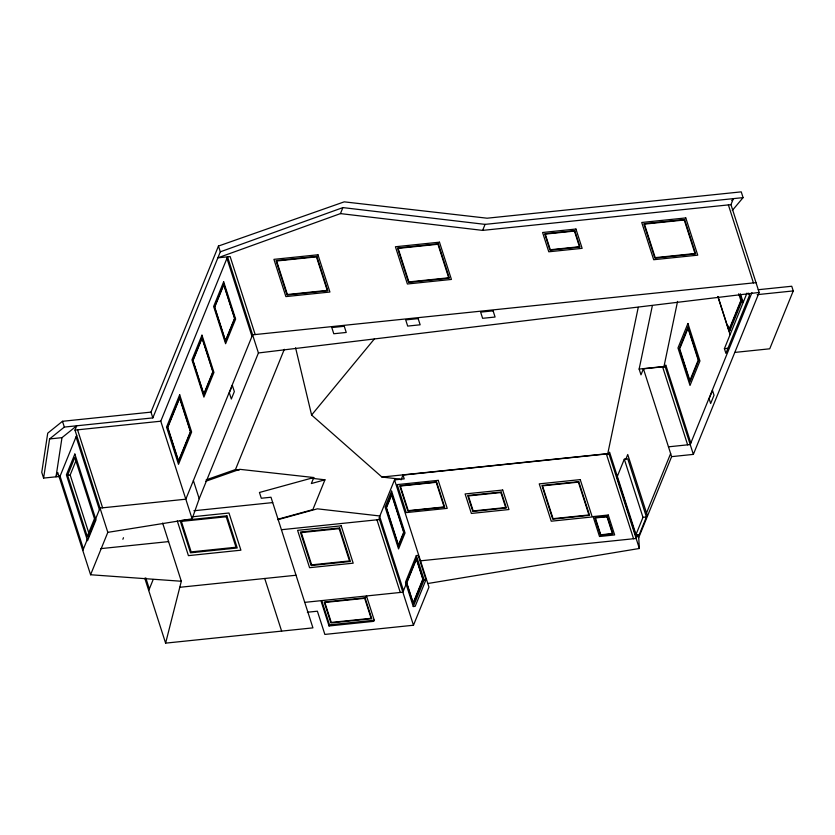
<?xml version="1.0" encoding="UTF-8"?>
<svg xmlns="http://www.w3.org/2000/svg" width="835" height="835" viewBox="0 0 835 835"><rect width="100%" height="100%" fill="white"/><g stroke="black" fill="none" stroke-linecap="round" stroke-linejoin="round"><path stroke-width="1.25" d="M59.88 476.409L43.597 478.09L49.589 438.939L64.337 427.071L152.836 417.897L220.315 251.826L218.457 246.054L344.229 201.851L487.097 218.206L741.24 191.862L743.087 197.624L732.274 210.504M90.587 574.751L107.819 532.354L74.983 430.098L76.736 425.787L61.988 437.655L56.008 476.806L57.761 472.495L90.587 574.751L181.32 581.254L165.612 643.138L312.927 627.868L270.989 497.242L261.303 498.245L259.445 492.483L313.783 477.536L311.34 483.548L324.961 479.801L312.843 509.621L278.243 519.14M607.556 454.647L638.253 307.343M690.837 443.03L665.787 365.041L665.171 366.575L643.43 368.83L640.988 374.832L639.14 369.07L652.333 305.767M663.783 367.494L677.561 301.404M192.123 518.838L199.21 498.714L258.422 352.965L227.558 256.825L160.779 421.205L192.123 518.838L107.819 532.354M59.442 477.735L76.663 435.338M67.604 475.24L74.816 457.486L94.459 518.66L87.247 536.425L67.604 475.24L70.182 474.979L76.434 459.584M82.801 550.495L100.023 508.087L185.819 499.194L252.598 334.825L756.009 282.637M152.836 417.897L150.989 412.125L218.457 246.054M122.87 539.264L123.486 537.73M148.713 590.512L153.191 579.5M206.161 479.854L235.47 469.552L284.317 349.312M255.176 334.553L230.136 256.564L217.872 257.827L340.461 213.603L342.893 207.602L485.072 224.375L743.087 197.624M340.461 213.603L482.63 230.387L485.072 224.375M329.053 625.968L329.501 624.851L321.694 600.542L321.245 601.659L329.053 625.968L373.809 621.334L374.257 620.217L366.461 595.898L366.001 597.025M636.771 536.936L609.56 452.184L608.934 453.718L403.002 475.073L404.223 478.873L394.527 479.874L379.038 518.003L413.471 625.238L324.857 634.423L317.394 611.199L307.363 612.243M401.05 479.874L403.002 475.073M416.321 555.557L405.486 582.235L413.283 606.544L415.172 606.346L426.007 579.678L418.199 555.359L416.321 555.557L424.128 579.866L413.283 606.544M406.363 583.582L402.867 592.192L304.785 602.359M413.471 625.238L428.96 587.12L394.527 479.874M624.309 459.198L617.023 477.119L635.696 535.277L639.14 534.922L646.415 516.99L627.743 458.832L624.309 459.198L642.981 517.345L635.696 535.277M625.791 459.313L627.732 454.522L647.49 516.04M427.802 583.519L639.359 548.48L638.723 537.625L671.622 456.641L693.363 454.386L759.161 292.448L730.959 204.638L733.401 198.636L731.742 200.609M646.509 512.972L670.641 453.582M728.809 330.201L740.875 300.496M739.967 294.901L741.918 300.997L729.853 330.702L728.997 330.796L741.062 301.091L738.714 293.774M748.671 293.127L749.423 295.465L725.907 353.341L724.404 348.665L746.97 293.116M751.959 292.594L690.211 444.575L668.47 446.829M758.232 289.724L791.747 286.248L793.25 290.924L769.734 348.8L734.925 352.401M399.923 479.113L381.929 477.046L311.601 415.037L374.539 338.749M150.989 412.125L62.479 421.299L47.731 433.167L41.75 472.328L43.597 478.09M220.315 251.826L342.893 207.602M205.567 481.336L239.76 469.322L313.783 477.536M277.825 519.694L317.363 508.828L379.81 515.978M258.422 352.965L759.161 292.448M482.63 230.387L730.959 204.638M757.157 294.661L793.25 290.924M741.062 301.091L741.918 300.997M724.404 348.665L728.277 348.258M639.14 369.07L664.284 366.461M74.983 430.098L160.779 421.205M49.589 438.939L61.988 437.655M381.929 477.046L608.715 453.541M193.877 510.759L272.701 502.586M191.841 516.844L228.967 513.003L240.908 550.192L188.428 555.64L177.281 520.915M281.458 529.714L379.539 519.547M100.743 548.637L168.597 541.602M642.981 517.345L646.415 516.99M420.516 560.828L636.145 538.471L637.731 534.557L638.723 537.625M179.65 587.308L296.028 575.242M424.128 579.866L426.007 579.678M329.501 624.851L374.257 620.217M235.47 469.552L239.301 469.99M312.175 478.34L324.961 479.801M728.381 204.899L753.431 282.898M740.415 293.816L743.181 302.447M728.318 325.921L729.853 330.702M718.037 296.675L728.997 330.796M717.808 296.477L730.082 334.689M665.171 366.575L693.363 454.386M662.593 366.847L687.633 444.836M643.43 368.83L671.622 456.641M608.934 453.718L639.359 548.48M606.356 453.989L633.567 538.742M379.664 516.458L403.493 590.658M376.961 519.819L400.289 592.464M226.932 258.359L251.982 336.359M264.726 578.488L281.625 631.114M193.386 480.574L199.21 498.714M162.648 523.075L181.32 581.254M145.76 577.83L149.34 588.978M144.768 578.196L165.612 643.138M77.561 429.827L102.611 507.826M76.048 436.872L99.407 509.632M62.479 421.299L64.337 427.071M70.182 474.979L89.032 533.701M60.068 476.2L83.427 548.96M295.58 347.777L311.601 415.037M74.847 454.052L66.393 474.854L87.539 540.704L95.994 519.902L74.847 454.052M201.976 335.19L191.956 359.864L203.907 397.105L213.937 372.431L201.976 335.19M223.665 281.792L213.645 306.466L225.607 343.717L235.627 319.043L223.665 281.792M202.07 337.538L192.781 360.386L203.823 394.757L213.102 371.909L202.07 337.538M223.759 284.14L214.48 306.988L225.513 341.369L234.792 318.521L223.759 284.14M202.091 338.227L193.031 360.532L203.792 394.068L212.852 371.763L202.091 338.227M223.78 284.839L214.72 307.144L225.492 340.67L234.551 318.365L223.78 284.839M179.682 394.757L166.541 427.082L178.502 464.323L191.632 432.008L179.682 394.757M179.65 397.387L167.491 427.322L178.523 461.692L190.683 431.768L179.65 397.387M179.64 398.17L167.772 427.384L178.533 460.92L190.411 431.695L179.64 398.17M232.36 385.405L229.343 392.826L231.326 399.015L234.343 391.584L232.36 385.405M391.594 491.116L385.112 507.054L398.556 548.929L405.038 532.981L391.594 491.116M391.667 493.902L386.104 507.586L398.483 546.132L404.046 532.448L391.667 493.902M391.698 494.925L386.469 507.784L398.452 545.109L403.681 532.25L391.698 494.925M416.394 558.438L406.509 582.788L413.21 603.653L423.105 579.313L416.394 558.438M416.414 559.189L406.77 582.924L413.189 602.912L422.834 579.166L416.414 559.189M687.915 323.5L677.978 347.955L690.013 385.436L699.949 360.97L687.915 323.5M688.009 327.007L679.22 348.623L689.919 381.919L698.697 360.302L688.009 327.007M688.04 328.322L679.69 348.873L689.877 380.603L698.227 360.052L688.04 328.322M712.516 390.488L709.145 398.786L710.658 403.503L714.029 395.216L712.516 390.488M317.968 254.779L273.922 259.351L285.883 296.592L329.929 292.031L317.968 254.779M439.471 242.181L395.425 246.753L407.386 283.994L451.422 279.433L439.471 242.181M575.941 229.03L542.583 232.495L548.783 251.794L582.141 248.339L575.941 229.03M685.775 217.925L641.729 222.486L653.69 259.727L697.736 255.166L685.775 217.925M316.799 256.387L276.02 260.614L287.052 294.995L327.831 290.768L316.799 256.387M438.302 243.789L397.512 248.016L408.555 282.397L449.334 278.17L438.302 243.789M316.455 256.856L276.636 260.99L287.397 294.515L327.216 290.392L316.455 256.856M437.947 244.258L398.138 248.392L408.899 281.917L448.719 277.794L437.947 244.258M574.741 230.669L544.723 233.779L549.983 250.156L580.001 247.045L574.741 230.669M684.606 219.521L643.827 223.749L654.859 258.13L695.649 253.903L684.606 219.521M574.449 231.076L545.255 234.103L550.286 249.748L579.469 246.722L574.449 231.076M684.262 220.002L644.443 224.124L655.214 257.65L695.023 253.527L684.262 220.002M344.26 326.276L331.798 327.56L333.781 333.749L346.243 332.455L344.26 326.276M418.168 318.615L405.706 319.899L407.689 326.088L420.151 324.794L418.168 318.615M493.099 310.839L480.636 312.133L482.62 318.312L495.082 317.029L493.099 310.839M438.218 480.355L397.241 484.603L406.227 512.606L447.216 508.358L438.218 480.355M436.58 481.952L399.756 485.761L407.866 511.02L444.69 507.21L436.58 481.952M436.204 482.306L400.341 486.033L408.242 510.655L444.105 506.939L436.204 482.306M226.901 515.821L180.172 520.664L190.495 552.812L237.224 547.969L226.901 515.821M580.231 479.614L539.243 483.862L551.236 521.197L592.224 516.948L580.231 479.614M226.222 516.75L181.372 521.395L191.163 551.893L236.013 547.238L226.222 516.75M578.739 481.659L541.915 485.479L552.728 519.151L589.552 515.341L578.739 481.659M502.701 490.041L465.105 493.944L471.368 513.442L508.964 509.538L502.701 490.041M578.394 482.129L542.531 485.845L553.073 518.681L588.936 514.965L578.394 482.129M501.25 492.034L467.704 495.51L472.819 511.448L506.375 507.972L501.25 492.034M500.875 492.546L468.372 495.917L473.195 510.936L505.697 507.565L500.875 492.546M341.202 525.831L297.584 530.35L309.576 567.696L353.195 563.176L341.202 525.831M339.647 527.96L300.37 532.041L311.131 565.566L350.408 561.485L339.647 527.96M339.135 528.67L301.289 532.594L311.653 564.857L349.489 560.932L339.135 528.67M608.256 515.018L593.111 516.583L599.509 536.508L614.654 534.932L608.256 515.018M607.254 516.385L594.885 517.669L600.501 535.141L612.869 533.857L607.254 516.385M607.003 516.74L595.355 517.94L600.762 534.786L612.41 533.586L607.003 516.74M365.052 597.818L324.21 602.056L330.911 622.931L371.752 618.693L365.052 597.818M364.686 598.319L324.857 602.452L331.276 622.43L371.105 618.307L364.686 598.319"/></g></svg>
